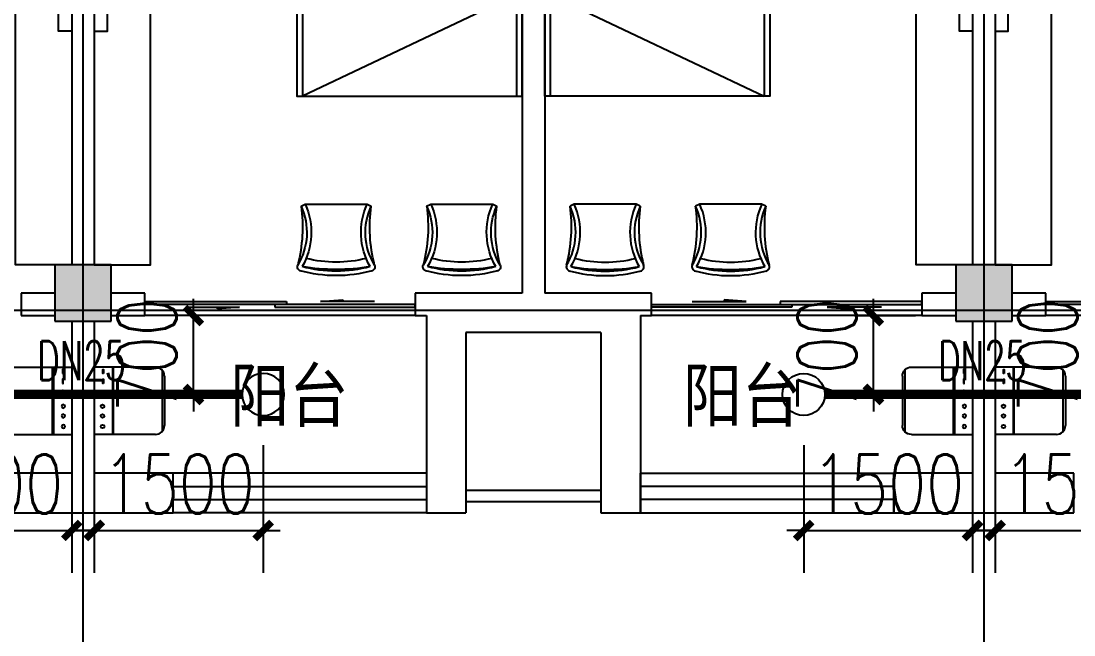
# Model space of a CAD drawing. Extents: x 0 to 2838408, y -923048 to 203859.
# Drawn here: x 2688713 to 2698063, y -689426 to -683976 of the extents above; entities that cross this region are included whole.
import ezdxf

# ---------------------------------------------------------------- set-up
doc = ezdxf.new("R2010")
doc.units = 0
doc.header["$LTSCALE"] = 1000
for name, color, linetype in [('A-Fixt', 81, 'Continuous'), ('COLUMN', 9, 'Continuous'), ('DOTE', 8, 'Continuous'), ('E2-栏杆', 92, 'Continuous'), ('EQUIP_喷头', 7, 'Continuous'), ('PIPE-喷淋', 6, 'Continuous'), ('PUB_HATCH', 8, 'Continuous'), ('PUB_TEXT', 7, 'Continuous'), ('TEXT_喷淋', 7, 'Continuous'), ('TWT_DIM', 3, 'Continuous'), ('WALL', 9, 'Continuous'), ('WINDOW', 4, 'Continuous'), ('XREF', 8, 'Continuous'), ('配景', 3, 'Continuous')]:
    doc.layers.add(name, color=color, linetype=linetype)
doc.styles.add('_TCH_DIM_T3', font='SIMPLEX', dxfattribs={"width": 0.75, "bigfont": 'HZTXT'})
doc.styles.add('_TWT_PIPEDN', font='SIMPLEX', dxfattribs={"width": 0.8, "height": 2.3, "bigfont": 'HZTXT'})
doc.styles.get("Standard").update_dxf_attribs({"font": 'geniso.shx', "bigfont": 'hztxt.shx'})
doc.dimstyles.new('_TWT_ARCH&&150', dxfattribs={"dimtxt": 525, "dimasz": 150, "dimexe": 375, "dimexo": 450, "dimgap": 150, "dimtad": 1, "dimdec": 0, "dimzin": 0, "dimdsep": 46, "dimtxsty": '_TCH_DIM_T3', "dimblk": 'ARCHTICK', "dimcen": 0.09, "dimclrt": 7, "dimazin": 2, "dimtfac": 1, "dimtdec": 0, "dimtix": 1, "dimtmove": 2, "dimatfit": 3, "dimfxl": 1, "dimtolj": 1, "dimtzin": 0, "dimarcsym": 0})

# ---------------------------------------------------------------- blocks, each defined once
blk = doc.blocks.new('单人床')
at = {"layer": 'A-Fixt'}
for p, q in [((47773.8, 13973.4), (48673.8, 13973.4)), ((47773.8, 12073.4), (48673.8, 13973.4)), ((47773.8, 12073.4), (48673.8, 12073.4))]:
    blk.add_line(p, q, dxfattribs=at)
blk.add_lwpolyline([(47773.8, 14023.4), (48673.8, 14023.4), (48673.8, 12023.4), (47773.8, 12023.4), (47773.8, 14023.4)], dxfattribs=at)
blk = doc.blocks.new('CH_AP01')
for p, q in [((-311.4, 16.6), (-275, 0)), ((-275, 0), (275, 0)), ((275, 0), (311.4, 16.6))]:
    blk.add_line(p, q)
for centre, radius, start, end in [((-306.8, 555.3), 37.8, 100.18588, 202.83587), ((0, -578.9), 1212.6, 74.71041, 105.28959), ((0, -578.9), 1172.6, 75.02868, 104.97132), ((0, -1278.1), 1856.9, 80.61099, 99.38901), ((306.8, 555.3), 37.8, 337.16413, 79.81412), ((-1658.4, 201.9), 1359.7, 352.16586, 14.42826), ((-823.7, 250), 562.9, 335.50378, 31.09034), ((-823.7, 250), 602.9, 335.50378, 30.26909), ((0, -578.9), 1092.6, 75.87672, 104.12328), ((823.7, 250), 602.9, 149.73091, 204.49622), ((823.7, 250), 562.9, 148.90966, 204.49622), ((1658.4, 201.9), 1359.7, 165.57174, 187.83414)]:
    blk.add_arc(centre, radius, start, end)
blk = doc.blocks.new('A$C61295E98')
at = {"color": 3}
for p, q in [((544, 597.9), (0, 597.9)), ((0, 597.9), (0, 0)), ((161.4, 597.9), (161.4, 0)), ((170.4, 0.2), (170.4, 597.6)), ((602.7, 572.2), (602.7, 25.6)), ((624, 517.9), (624, 80)), ((544, 0), (0, 0))]:
    blk.add_line(p, q, dxfattribs=at)
for points in [[(81.8, 540.3), (75.3, 540.3), (75.3, 576.8), (81.8, 576.8)], [(81.8, 453.1), (75.3, 453.1), (75.3, 489.6), (81.8, 489.6)], [(81.8, 352.9), (75.3, 352.9), (75.3, 389.4), (81.8, 389.4)]]:
    blk.add_lwpolyline(points, close=True, dxfattribs=at)
for centre in [(74, 250.1), (74, 164.2), (74, 70.5)]:
    blk.add_circle(centre, 15.7, dxfattribs=at)
for centre, start, end in [((544, 517.9), 360, 90), ((544, 80), 270, 0)]:
    blk.add_arc(centre, 80, start, end, dxfattribs=at)
blk = doc.blocks.new('宿舍')
at = {"layer": 'A-Fixt'}
for p, q in [((47853.8, 13801.7), (48353.8, 15701.7)), ((48353.8, 13801.7), (47853.8, 15701.7)), ((47853.8, 13801.7), (48353.8, 13801.7))]:
    blk.add_line(p, q, dxfattribs=at)
for points in [[(47853.8, 8601.7), (48353.8, 8601.7), (48353.8, 15701.7), (47853.8, 15701.7)], [(47853.8, 10676.1), (47970.5, 10676.1), (47970.5, 11742.6), (47853.8, 11742.6)]]:
    blk.add_lwpolyline(points, close=True, dxfattribs=at)
at = {"xscale": -1, "rotation": 90}
for p in [(63677.2, 60475.5), (63677.2, 58775.5)]:
    blk.add_blockref('单人床', p, dxfattribs=at)
at = {"layer": 'A-Fixt', "xscale": -1, "rotation": 180}
for p in [(50002, 9140.5), (51117.2, 9140.5)]:
    blk.add_blockref('CH_AP01', p, dxfattribs=at)
at = {"layer": '配景', "color": 252}
blk.add_blockref('A$C61295E98', (47853.8, 7096.6), dxfattribs=at)
blk = doc.blocks.new('$DorLib2D$00000131')
at = {"color": 0, "linetype": 'Continuous'}
for p, q in [((0.15, 0.125), (0.2319, 0.1973)), ((0.2319, 0.1973), (0.2319, 0.125)), ((-0.5, 0.125), (-0.5, 0)), ((0.0192, 0.125), (-0.5, 0.125)), ((0.0192, 0), (0.0192, 0.125)), ((0.35, 0.125), (0.15, 0.125)), ((-0.5, 0), (0.0192, 0)), ((-0.024, 0), (0.5, 0)), ((-0.024, -0.125), (-0.024, 0)), ((0.5, 0), (0.5, -0.125)), ((-0.35, -0.125), (-0.15, -0.125)), ((-0.2319, -0.1973), (-0.2319, -0.125)), ((-0.15, -0.125), (-0.2319, -0.1973)), ((0.5, -0.125), (-0.024, -0.125))]:
    blk.add_line(p, q, dxfattribs=at)
blk = doc.blocks.new('$WINLIB2D$00000001')
at = {"color": 0}
for points in [[(-0.5, 0.5), (-0.5, -0.5)], [(-0.5, 0.5), (0.5, 0.5)], [(0.5, -0.5), (0.5, 0.5)], [(0.5, 0.1667), (-0.5, 0.1667)], [(0.5, -0.1667), (-0.5, -0.1667)], [(-0.5, -0.5), (0.5, -0.5)]]:
    blk.add_lwpolyline(points, dxfattribs=at)
blk = doc.blocks.new('4F1')
at = {"layer": 'PUB_HATCH'}
for points in [[(2353466.7, -686141.3), (2352966.7, -686141.3), (2352966.7, -686641.3), (2353466.7, -686641.3)], [(2361466.7, -686141.3), (2360966.7, -686141.3), (2360966.7, -686641.3), (2361466.7, -686641.3)]]:
    blk.add_hatch(color=256, dxfattribs=at).paths.add_polyline_path(points)
at = {"layer": 'COLUMN'}
for p, q in [((2353466.7, -686141.3), (2352966.7, -686141.3)), ((2352966.7, -686141.3), (2352966.7, -686641.3)), ((2353466.7, -686641.3), (2353466.7, -686141.3)), ((2361466.7, -686141.3), (2360966.7, -686141.3)), ((2360966.7, -686141.3), (2360966.7, -686641.3)), ((2361466.7, -686641.3), (2361466.7, -686141.3)), ((2352966.7, -686641.3), (2353466.7, -686641.3)), ((2360966.7, -686641.3), (2361466.7, -686641.3))]:
    blk.add_line(p, q, dxfattribs=at)
at = {"layer": 'DOTE'}
for p, q in [((2353216.7, -606941.3), (2353216.7, -690141.3)), ((2361216.7, -606941.3), (2361216.7, -690141.3)), ((2343216.7, -686541.3), (2453916.7, -686541.3)), ((2343216.7, -686541.3), (2453916.7, -686541.3))]:
    blk.add_line(p, q, dxfattribs=at)
at = {"layer": 'E2-栏杆'}
for points in [[(2356616.7, -688141.3), (2357816.7, -688141.3)], [(2356616.7, -688241.3), (2357816.7, -688241.3)]]:
    blk.add_lwpolyline(points, dxfattribs=at)
at = {"layer": 'WALL'}
for p, q in [((2353116.7, -681441.3), (2353116.7, -686141.3)), ((2353316.7, -681441.3), (2353316.7, -686141.3)), ((2357116.7, -681441.3), (2357116.7, -686391.3)), ((2357316.7, -681441.3), (2357316.7, -686391.3)), ((2361116.7, -681441.3), (2361116.7, -686141.3)), ((2361316.7, -681441.3), (2361316.7, -686141.3)), ((2352966.7, -686391.3), (2352666.7, -686391.3)), ((2352666.7, -686391.3), (2352666.7, -686591.3)), ((2353766.7, -686391.3), (2353466.7, -686391.3)), ((2353766.7, -686591.3), (2353766.7, -686391.3)), ((2356516.7, -686391.3), (2356166.7, -686391.3)), ((2356166.7, -686391.3), (2356166.7, -686591.3)), ((2357116.7, -686391.3), (2356516.7, -686391.3)), ((2357916.7, -686391.3), (2357316.7, -686391.3)), ((2358266.7, -686391.3), (2357916.7, -686391.3)), ((2358266.7, -686591.3), (2358266.7, -686391.3)), ((2360966.7, -686391.3), (2360666.7, -686391.3)), ((2360666.7, -686391.3), (2360666.7, -686591.3)), ((2361766.7, -686391.3), (2361466.7, -686391.3)), ((2361766.7, -686591.3), (2361766.7, -686391.3)), ((2352666.7, -686591.3), (2352966.7, -686591.3)), ((2353116.7, -686641.3), (2353116.7, -687991.3)), ((2353316.7, -686641.3), (2353316.7, -687991.3)), ((2353466.7, -686591.3), (2353766.7, -686591.3)), ((2356166.7, -686591.3), (2356266.7, -686591.3)), ((2356266.7, -686591.3), (2356266.7, -687991.3)), ((2358166.7, -686591.3), (2358166.7, -687991.3)), ((2358166.7, -686591.3), (2358266.7, -686591.3)), ((2360666.7, -686591.3), (2360966.7, -686591.3)), ((2361116.7, -686641.3), (2361116.7, -687991.3)), ((2361316.7, -686641.3), (2361316.7, -687991.3)), ((2361466.7, -686591.3), (2361766.7, -686591.3)), ((2356616.7, -686741.3), (2356616.7, -688341.3)), ((2357216.7, -686741.3), (2356616.7, -686741.3)), ((2357816.7, -686741.3), (2357216.7, -686741.3)), ((2357816.7, -686741.3), (2357816.7, -688341.3)), ((2353116.7, -687991.3), (2352416.7, -687991.3)), ((2354016.7, -687991.3), (2353316.7, -687991.3)), ((2354016.7, -688341.3), (2354016.7, -687991.3)), ((2356266.7, -687991.3), (2356266.7, -688341.3)), ((2358166.7, -688341.3), (2358166.7, -687991.3)), ((2361116.7, -687991.3), (2360416.7, -687991.3)), ((2360416.7, -687991.3), (2360416.7, -688341.3)), ((2362016.7, -687991.3), (2361316.7, -687991.3)), ((2362016.7, -688341.3), (2362016.7, -687991.3)), ((2352416.7, -688341.3), (2353216.7, -688341.3)), ((2353216.7, -688341.3), (2354016.7, -688341.3)), ((2356266.7, -688341.3), (2356616.7, -688341.3)), ((2357816.7, -688341.3), (2358166.7, -688341.3)), ((2360416.7, -688341.3), (2361216.7, -688341.3)), ((2361216.7, -688341.3), (2362016.7, -688341.3))]:
    blk.add_line(p, q, dxfattribs=at)
at = {"layer": 'WINDOW'}
for p, q in [((2356166.7, -686591.3), (2353766.7, -686591.3)), ((2360666.7, -686591.3), (2358266.7, -686591.3)), ((2364166.7, -686591.3), (2361766.7, -686591.3))]:
    blk.add_line(p, q, dxfattribs=at)
at = {"xscale": -1, "rotation": 359.9999999999999}
for p in [(2400970.6, -694743), (2408970.6, -694743)]:
    blk.add_blockref('宿舍', p, dxfattribs=at)
for p in [(2305462.9, -694743), (2313462.9, -694743)]:
    blk.add_blockref('宿舍', p)
at = {"layer": 'WINDOW'}
for name, p, xscale, yscale, zscale, rotation in [('$DorLib2D$00000131', (2354966.7, -686491.3), 2400, 200, 2400, 180), ('$DorLib2D$00000131', (2359466.7, -686491.3), -2400, 200, -2400, 180), ('$DorLib2D$00000131', (2362966.7, -686491.3), 2400, 200, 2400, 180), ('$WINLIB2D$00000001', (2355141.7, -688166.3), 2249.999999993481, -350, 2249.999999993481, 180.0000000000041), ('$WINLIB2D$00000001', (2359291.7, -688166.3), -2249.999999993481, -350, -2249.999999993481, 180)]:
    blk.add_blockref(name, p, dxfattribs=dict(at, xscale=xscale, yscale=yscale, zscale=zscale, rotation=rotation))
at = {"layer": 'PUB_TEXT'}
for p in [(2354523.9, -687579.4), (2358543.8, -687579.4)]:
    blk.add_text('阳台', height=525, dxfattribs=at).set_placement(p)
blk = doc.blocks.new('_ArchTick')
at = {"color": 0, "linetype": 'ByBlock', "const_width": 0.4}
blk.add_lwpolyline([(-0.5, -0.5), (0.5, 0.5)], dxfattribs=at)
blk = doc.blocks.new('*D2689')
at = {"layer": 'Defpoints', "color": 0, "linetype": 'ByBlock', "transparency": 16777216}
for p in [(2697362.5, -687291.3), (2698862.5, -687291.3), (2698862.5, -688498.7)]:
    blk.add_point(p, dxfattribs=at)
at = {"layer": 'TWT_DIM', "color": 0, "linetype": 'ByBlock', "lineweight": -2, "transparency": 16777216}
for p, q in [((2697362.5, -687741.3), (2697362.5, -688873.7)), ((2698862.5, -687741.3), (2698862.5, -688873.7)), ((2697362.5, -688498.7), (2697212.5, -688498.7)), ((2697362.5, -688498.7), (2698862.5, -688498.7)), ((2698862.5, -688498.7), (2699012.5, -688498.7))]:
    blk.add_line(p, q, dxfattribs=at)
at = {"layer": 'TWT_DIM', "color": 0, "linetype": 'ByBlock', "lineweight": -2, "transparency": 16777216, "xscale": 150, "yscale": 150, "zscale": 150}
blk.add_blockref('_ArchTick', (2697362.5, -688498.7), dxfattribs=at)
at = {"layer": 'TWT_DIM', "color": 0, "linetype": 'ByBlock', "lineweight": -2, "transparency": 16777216, "xscale": 150, "yscale": 150, "zscale": 150, "rotation": 180}
blk.add_blockref('_ArchTick', (2698862.5, -688498.7), dxfattribs=at)
at = {"layer": 'TWT_DIM', "color": 7, "linetype": 'ByBlock', "transparency": 16777216, "insert": (2698112.5, -688086.2), "char_height": 525, "attachment_point": 5, "style": '_TCH_DIM_T3'}
blk.add_mtext('\\A1;1500', dxfattribs=at)
blk = doc.blocks.new('*D2690')
at = {"layer": 'Defpoints', "color": 0, "linetype": 'ByBlock', "transparency": 16777216}
for p in [(2698243.5, -686591.3), (2698862.5, -686591.3), (2698862.5, -687291.3)]:
    blk.add_point(p, dxfattribs=at)
at = {"layer": 'TWT_DIM', "color": 0, "linetype": 'ByBlock', "lineweight": -2, "transparency": 16777216}
for p, q in [((2698243.5, -686591.3), (2698243.5, -686441.3)), ((2698412.5, -686591.3), (2697868.5, -686591.3)), ((2698243.5, -687291.3), (2698243.5, -686591.3)), ((2698412.5, -687291.3), (2697868.5, -687291.3)), ((2698243.5, -687291.3), (2698243.5, -687441.3))]:
    blk.add_line(p, q, dxfattribs=at)
at = {"layer": 'TWT_DIM', "color": 0, "linetype": 'ByBlock', "lineweight": -2, "transparency": 16777216, "xscale": 150, "yscale": 150, "zscale": 150}
for p, rotation in [((2698243.5, -686591.3), 270), ((2698243.5, -687291.3), 90)]:
    blk.add_blockref('_ArchTick', p, dxfattribs=dict(at, rotation=rotation))
at = {"layer": 'TWT_DIM', "color": 7, "linetype": 'ByBlock', "transparency": 16777216, "insert": (2697831, -686941.3), "char_height": 525, "attachment_point": 5, "rotation": 90, "style": '_TCH_DIM_T3'}
blk.add_mtext('\\A1;700', dxfattribs=at)
blk = doc.blocks.new('*D2742')
at = {"layer": 'Defpoints', "color": 0, "linetype": 'ByBlock', "transparency": 16777216}
for p in [(2695662.5, -687291.3), (2697162.5, -687291.3), (2697162.5, -688498.7)]:
    blk.add_point(p, dxfattribs=at)
at = {"layer": 'TWT_DIM', "color": 0, "linetype": 'ByBlock', "lineweight": -2, "transparency": 16777216}
for p, q in [((2695662.5, -687741.3), (2695662.5, -688873.7)), ((2697162.5, -687741.3), (2697162.5, -688873.7)), ((2695662.5, -688498.7), (2695512.5, -688498.7)), ((2695662.5, -688498.7), (2697162.5, -688498.7)), ((2697162.5, -688498.7), (2697312.5, -688498.7))]:
    blk.add_line(p, q, dxfattribs=at)
at = {"layer": 'TWT_DIM', "color": 0, "linetype": 'ByBlock', "lineweight": -2, "transparency": 16777216, "xscale": 150, "yscale": 150, "zscale": 150}
blk.add_blockref('_ArchTick', (2695662.5, -688498.7), dxfattribs=at)
at = {"layer": 'TWT_DIM', "color": 0, "linetype": 'ByBlock', "lineweight": -2, "transparency": 16777216, "xscale": 150, "yscale": 150, "zscale": 150, "rotation": 180}
blk.add_blockref('_ArchTick', (2697162.5, -688498.7), dxfattribs=at)
at = {"layer": 'TWT_DIM', "color": 7, "linetype": 'ByBlock', "transparency": 16777216, "insert": (2696412.5, -688086.2), "char_height": 525, "attachment_point": 5, "style": '_TCH_DIM_T3'}
blk.add_mtext('\\A1;1500', dxfattribs=at)
blk = doc.blocks.new('*D2743')
at = {"layer": 'Defpoints', "color": 0, "linetype": 'ByBlock', "transparency": 16777216}
for p in [(2695662.5, -686591.3), (2696281.5, -686591.3), (2695662.5, -687291.3)]:
    blk.add_point(p, dxfattribs=at)
at = {"layer": 'TWT_DIM', "color": 0, "linetype": 'ByBlock', "lineweight": -2, "transparency": 16777216}
for p, q in [((2696281.5, -686591.3), (2696281.5, -686441.3)), ((2696112.5, -686591.3), (2696656.5, -686591.3)), ((2696281.5, -687291.3), (2696281.5, -686591.3)), ((2696112.5, -687291.3), (2696656.5, -687291.3)), ((2696281.5, -687291.3), (2696281.5, -687441.3))]:
    blk.add_line(p, q, dxfattribs=at)
at = {"layer": 'TWT_DIM', "color": 0, "linetype": 'ByBlock', "lineweight": -2, "transparency": 16777216, "xscale": 150, "yscale": 150, "zscale": 150}
for p, rotation in [((2696281.5, -686591.3), 270), ((2696281.5, -687291.3), 90)]:
    blk.add_blockref('_ArchTick', p, dxfattribs=dict(at, rotation=rotation))
at = {"layer": 'TWT_DIM', "color": 7, "linetype": 'ByBlock', "transparency": 16777216, "insert": (2695869, -686941.3), "char_height": 525, "attachment_point": 5, "rotation": 90, "style": '_TCH_DIM_T3'}
blk.add_mtext('\\A1;700', dxfattribs=at)
blk = doc.blocks.new('*D2744')
at = {"layer": 'Defpoints', "color": 0, "linetype": 'ByBlock', "transparency": 16777216}
for p in [(2689362.5, -687291.3), (2690862.5, -687291.3), (2690862.5, -688498.7)]:
    blk.add_point(p, dxfattribs=at)
at = {"layer": 'TWT_DIM', "color": 0, "linetype": 'ByBlock', "lineweight": -2, "transparency": 16777216}
for p, q in [((2689362.5, -687741.3), (2689362.5, -688873.7)), ((2690862.5, -687741.3), (2690862.5, -688873.7)), ((2689362.5, -688498.7), (2689212.5, -688498.7)), ((2689362.5, -688498.7), (2690862.5, -688498.7)), ((2690862.5, -688498.7), (2691012.5, -688498.7))]:
    blk.add_line(p, q, dxfattribs=at)
at = {"layer": 'TWT_DIM', "color": 0, "linetype": 'ByBlock', "lineweight": -2, "transparency": 16777216, "xscale": 150, "yscale": 150, "zscale": 150}
blk.add_blockref('_ArchTick', (2689362.5, -688498.7), dxfattribs=at)
at = {"layer": 'TWT_DIM', "color": 0, "linetype": 'ByBlock', "lineweight": -2, "transparency": 16777216, "xscale": 150, "yscale": 150, "zscale": 150, "rotation": 180}
blk.add_blockref('_ArchTick', (2690862.5, -688498.7), dxfattribs=at)
at = {"layer": 'TWT_DIM', "color": 7, "linetype": 'ByBlock', "transparency": 16777216, "insert": (2690112.5, -688086.2), "char_height": 525, "attachment_point": 5, "style": '_TCH_DIM_T3'}
blk.add_mtext('\\A1;1500', dxfattribs=at)
blk = doc.blocks.new('*D2745')
at = {"layer": 'Defpoints', "color": 0, "linetype": 'ByBlock', "transparency": 16777216}
for p in [(2690243.5, -686591.3), (2690862.5, -686591.3), (2690862.5, -687291.3)]:
    blk.add_point(p, dxfattribs=at)
at = {"layer": 'TWT_DIM', "color": 0, "linetype": 'ByBlock', "lineweight": -2, "transparency": 16777216}
for p, q in [((2690243.5, -686591.3), (2690243.5, -686441.3)), ((2690412.5, -686591.3), (2689868.5, -686591.3)), ((2690243.5, -687291.3), (2690243.5, -686591.3)), ((2690412.5, -687291.3), (2689868.5, -687291.3)), ((2690243.5, -687291.3), (2690243.5, -687441.3))]:
    blk.add_line(p, q, dxfattribs=at)
at = {"layer": 'TWT_DIM', "color": 0, "linetype": 'ByBlock', "lineweight": -2, "transparency": 16777216, "xscale": 150, "yscale": 150, "zscale": 150}
for p, rotation in [((2690243.5, -686591.3), 270), ((2690243.5, -687291.3), 90)]:
    blk.add_blockref('_ArchTick', p, dxfattribs=dict(at, rotation=rotation))
at = {"layer": 'TWT_DIM', "color": 7, "linetype": 'ByBlock', "transparency": 16777216, "insert": (2689831, -686941.3), "char_height": 525, "attachment_point": 5, "rotation": 90, "style": '_TCH_DIM_T3'}
blk.add_mtext('\\A1;700', dxfattribs=at)
blk = doc.blocks.new('*D2746')
at = {"layer": 'Defpoints', "color": 0, "linetype": 'ByBlock', "transparency": 16777216}
for p in [(2687662.5, -687291.3), (2689162.5, -687291.3), (2689162.5, -688498.7)]:
    blk.add_point(p, dxfattribs=at)
at = {"layer": 'TWT_DIM', "color": 0, "linetype": 'ByBlock', "lineweight": -2, "transparency": 16777216}
for p, q in [((2687662.5, -687741.3), (2687662.5, -688873.7)), ((2689162.5, -687741.3), (2689162.5, -688873.7)), ((2687662.5, -688498.7), (2687512.5, -688498.7)), ((2687662.5, -688498.7), (2689162.5, -688498.7)), ((2689162.5, -688498.7), (2689312.5, -688498.7))]:
    blk.add_line(p, q, dxfattribs=at)
at = {"layer": 'TWT_DIM', "color": 0, "linetype": 'ByBlock', "lineweight": -2, "transparency": 16777216, "xscale": 150, "yscale": 150, "zscale": 150}
blk.add_blockref('_ArchTick', (2687662.5, -688498.7), dxfattribs=at)
at = {"layer": 'TWT_DIM', "color": 0, "linetype": 'ByBlock', "lineweight": -2, "transparency": 16777216, "xscale": 150, "yscale": 150, "zscale": 150, "rotation": 180}
blk.add_blockref('_ArchTick', (2689162.5, -688498.7), dxfattribs=at)
at = {"layer": 'TWT_DIM', "color": 7, "linetype": 'ByBlock', "transparency": 16777216, "insert": (2688412.5, -688086.2), "char_height": 525, "attachment_point": 5, "style": '_TCH_DIM_T3'}
blk.add_mtext('\\A1;1500', dxfattribs=at)
blk = doc.blocks.new('$TwtSys$00000125')
blk.add_circle((0, 0, 0), 1)

msp = doc.modelspace()

# ---------------------------------------------------------------- linework, layer by layer
at = {"layer": 'PIPE-喷淋', "linetype": 'ByBlock', "ltscale": 1.5, "const_width": 82.5}
for points in [[(2687850, -687291.3), (2690675, -687291.3)], [(2695850, -687291.3), (2698675, -687291.3)]]:
    msp.add_lwpolyline(points, dxfattribs=at)

# ---------------------------------------------------------------- block references
at = {"layer": 'EQUIP_喷头', "linetype": 'ByBlock', "xscale": 187.5, "yscale": -187.5, "zscale": 187.5}
msp.add_blockref('$TwtSys$00000125', (2690862.5, -687291.3), dxfattribs=at)
at = {"layer": 'EQUIP_喷头', "linetype": 'ByBlock', "xscale": 187.5, "yscale": 187.5, "zscale": 187.5, "rotation": 180}
msp.add_blockref('$TwtSys$00000125', (2695662.5, -687291.3), dxfattribs=at)
at = {"layer": 'XREF'}
msp.add_blockref('4F1', (336045.8, 0), dxfattribs=at)

# ---------------------------------------------------------------- texts
at = {"layer": 'TEXT_喷淋', "color": 251, "linetype": 'ByBlock', "style": '_TWT_PIPEDN', "width": 0.64}
for p in [(2688857.7, -687163.8), (2696857.7, -687163.8)]:
    msp.add_text('DN25', height=345, dxfattribs=at).set_placement(p)

# ---------------------------------------------------------------- dimensions: what is measured, and where the dimension line sits
at = {"layer": 'TWT_DIM', "linetype": 'ByBlock'}
for p1, p2, distance, picture, middle in [((2690862.5, -687291.3), (2690862.5, -686591.3), 619, '*D2745', (2689831, -686941.3)), ((2695662.5, -687291.3), (2695662.5, -686591.3), -619, '*D2743', (2695869, -686941.3)), ((2698862.5, -687291.3), (2698862.5, -686591.3), 619, '*D2690', (2697831, -686941.3)), ((2687662.5, -687291.3), (2689162.5, -687291.3), -1207.4, '*D2746', (2688412.5, -688086.2)), ((2689362.5, -687291.3), (2690862.5, -687291.3), -1207.4, '*D2744', (2690112.5, -688086.2)), ((2695662.5, -687291.3), (2697162.5, -687291.3), -1207.4, '*D2742', (2696412.5, -688086.2)), ((2697362.5, -687291.3), (2698862.5, -687291.3), -1207.4, '*D2689', (2698112.5, -688086.2))]:
    dim = msp.add_aligned_dim(p1=p1, p2=p2, distance=distance, dimstyle='_TWT_ARCH&&150', dxfattribs=at)
    dim.commit()
    dim.dimension.update_dxf_attribs({"geometry": picture, "text_midpoint": middle})

doc.saveas('drawing.dxf')
